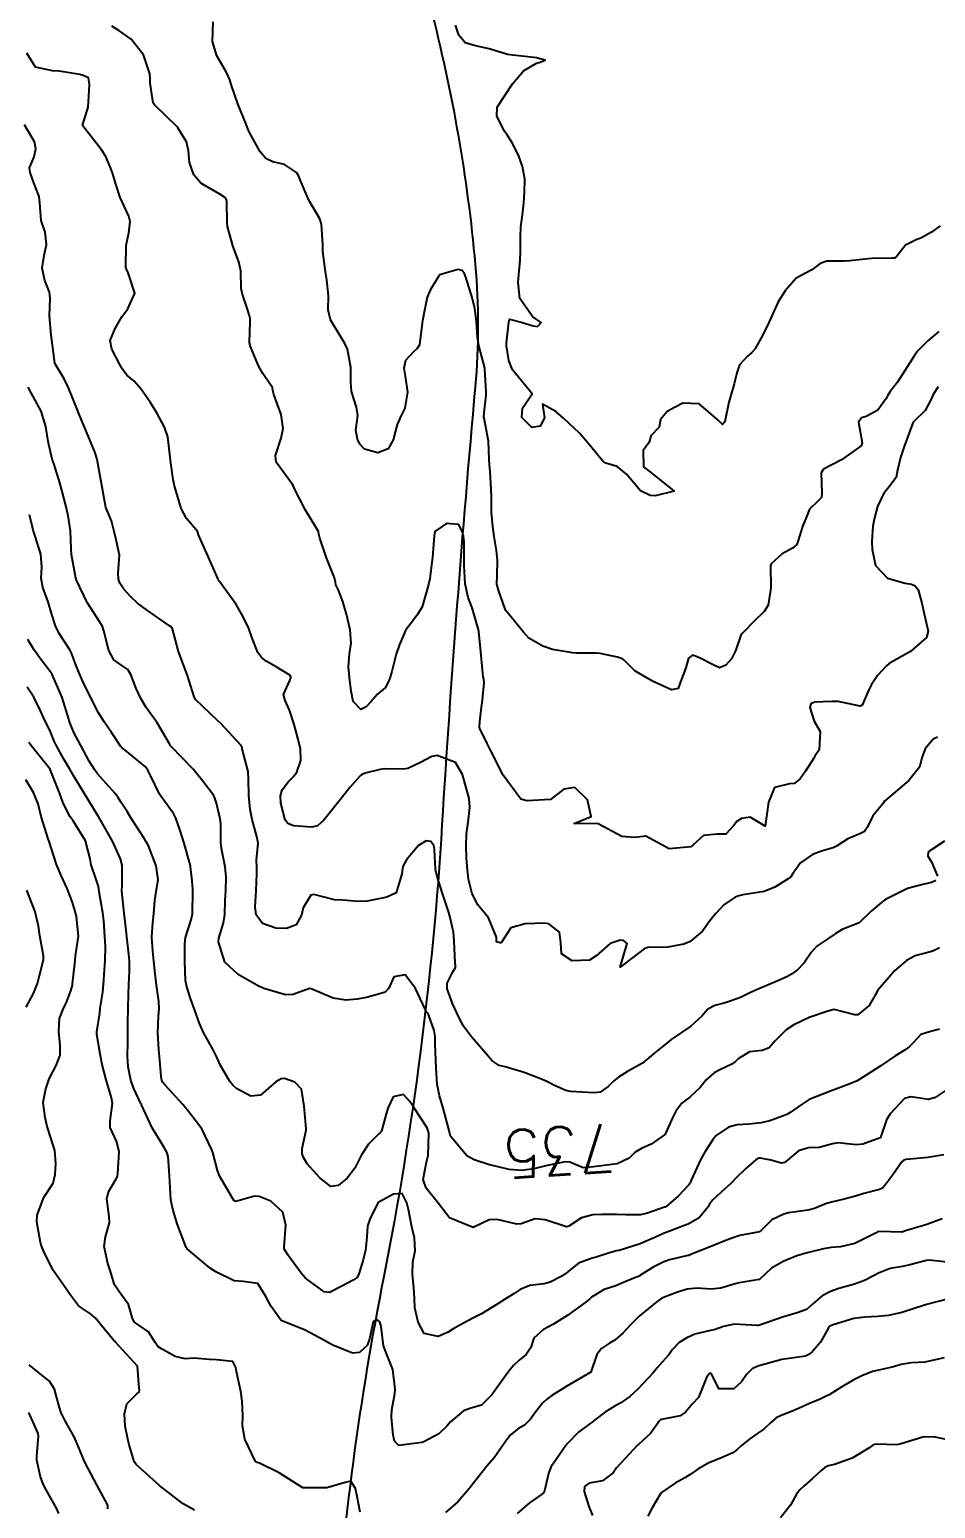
# Model space of a CAD drawing. Header units: metres. Extents: x 318500 to 325275, y 7408834 to 7428799.
# Drawn here: x 320076 to 320151.9, y 7413586.3 to 7413710.4 of the extents above; entities that cross this region are included whole.
import ezdxf
from ezdxf.enums import TextEntityAlignment as Align

# ---------------------------------------------------------------- set-up
doc = ezdxf.new("R2010")
doc.units = ezdxf.units.M
doc.header["$MEASUREMENT"] = 0
for name, color, linetype in [('Cotas', 45, 'Continuous'), ('Curvas de Nivel 1m', 11, 'Continuous'), ('Curvas de Nivel 5m', 15, 'Continuous'), ('Vias Secundárias', 230, 'Continuous')]:
    doc.layers.add(name, color=color, linetype=linetype)
doc.styles.add('Style-STANDARD', font='STANDARD.shx')

msp = doc.modelspace()

# ---------------------------------------------------------------- linework, layer by layer
at = {"layer": 'Curvas de Nivel 1m', "flags": 128}
for points, elevation in [([(320152.15, 7413680.4), (320151.74, 7413679.76), (320151.58, 7413679.37), (320151.08, 7413678.41), (320150.1, 7413677.46), (320150.06, 7413677.43), (320150.04, 7413677.39), (320150, 7413677.29), (320149.31, 7413675.4), (320148.99, 7413674.49), (320148.76, 7413673.41), (320148.65, 7413672.81), (320148.03, 7413671.99), (320147.76, 7413671.68), (320147.59, 7413671.42), (320147.08, 7413670.36), (320146.82, 7413669.43), (320146.69, 7413668.72), (320146.61, 7413667.43), (320146.62, 7413666.77), (320146.91, 7413665.43), (320147.92, 7413664.36), (320149.39, 7413663.93), (320149.92, 7413663.85), (320150.24, 7413663.71), (320150.49, 7413663.38), (320150.79, 7413662.26), (320150.99, 7413661.37), (320151.33, 7413659.9), (320151.17, 7413659.37), (320149.85, 7413658.21), (320148.45, 7413657.41), (320148.06, 7413657.2), (320147.83, 7413657.01), (320147.07, 7413656.18), (320146.56, 7413655.43), (320146.32, 7413654.92), (320145.78, 7413653.7), (320145.62, 7413653.61), (320143.79, 7413654.02), (320143.25, 7413654.02), (320141.79, 7413653.95), (320141.49, 7413653.8), (320141.41, 7413653.5), (320141.76, 7413652.35), (320142.26, 7413651.49), (320142.18, 7413649.94), (320141.87, 7413649.5), (320141.82, 7413649.41), (320141.73, 7413649.26), (320141.04, 7413648.17), (320140.58, 7413647.51), (320140.08, 7413647.13), (320139.69, 7413647.09), (320138.43, 7413646.8), (320137.94, 7413645.55), (320137.65, 7413643.55), (320136.39, 7413644.31), (320135.66, 7413644.18), (320135.29, 7413643.95), (320135.01, 7413643.59), (320134.35, 7413642.89), (320133.64, 7413642.87), (320132.48, 7413642.78), (320131.63, 7413641.97), (320131.43, 7413641.82), (320129.62, 7413641.66), (320127.64, 7413642.72), (320126.74, 7413642.59), (320125.63, 7413642.67), (320123.65, 7413643.74), (320121.65, 7413643.76), (320123.06, 7413644.35), (320122.77, 7413645.75), (320121.69, 7413646.79), (320120.79, 7413646.66), (320119.67, 7413645.79), (320117.67, 7413645.68), (320117.18, 7413645.82), (320115.7, 7413647.84), (320114.65, 7413649.86), (320114.36, 7413650.48), (320113.75, 7413651.73), (320113.71, 7413651.83), (320113.7, 7413651.87), (320113.7, 7413651.93), (320113.76, 7413652.59), (320113.9, 7413653.75), (320113.92, 7413653.87), (320114.1, 7413655.57), (320114.07, 7413655.87), (320114.03, 7413656.09), (320113.86, 7413657.87), (320113.83, 7413658.17), (320113.64, 7413659.87), (320113.6, 7413660.14), (320113.09, 7413661.88), (320112.76, 7413662.74), (320112.52, 7413663.89), (320112.42, 7413665.4), (320112.43, 7413665.89), (320112.43, 7413667.42), (320112.36, 7413667.89), (320112.29, 7413668.21), (320111.98, 7413668.85), (320110.94, 7413668.95), (320109.97, 7413668.26), (320109.9, 7413667.92), (320109.76, 7413666.1), (320109.75, 7413665.92), (320109.54, 7413664.3), (320109.46, 7413663.93), (320109.29, 7413663.32), (320108.89, 7413661.94), (320108.52, 7413661.3), (320107.87, 7413660.44), (320107.65, 7413660.17), (320107.51, 7413659.96), (320107.01, 7413658.79), (320106.72, 7413657.97), (320106.36, 7413656.52), (320106.18, 7413655.97), (320106.09, 7413655.7), (320105.8, 7413655.15), (320105.15, 7413654.62), (320104.59, 7413653.99), (320104.21, 7413653.56), (320103.77, 7413653.34), (320103.13, 7413654.01), (320102.94, 7413654.87), (320102.81, 7413656.02), (320102.73, 7413656.93), (320102.82, 7413658.02), (320102.95, 7413658.91), (320102.88, 7413660.01), (320102.56, 7413661.34), (320102.36, 7413662.02), (320102.25, 7413662.39), (320101.9, 7413663.36), (320101.67, 7413663.8), (320101.65, 7413664.03), (320101.56, 7413664.39), (320100.89, 7413666.05), (320100.31, 7413667.71), (320100.25, 7413668.06), (320100.2, 7413668.28), (320099.98, 7413668.64), (320099.11, 7413670.07), (320098.18, 7413671.91), (320098.11, 7413672.08), (320098.02, 7413672.22), (320096.67, 7413674.1), (320096.61, 7413674.66), (320097.08, 7413676.09), (320097.26, 7413676.92), (320097.09, 7413678.1), (320096.47, 7413679.76), (320096.39, 7413680.11), (320096.36, 7413680.34), (320096.14, 7413680.66), (320095.55, 7413681.53), (320095.2, 7413682.12), (320094.47, 7413683.84), (320094.43, 7413684.14), (320094.49, 7413685.85), (320094.47, 7413686.14), (320094.43, 7413686.35), (320094.22, 7413687), (320093.84, 7413688.14), (320093.74, 7413688.65), (320093.7, 7413690.15), (320093.52, 7413690.9), (320093.05, 7413692.15), (320092.59, 7413693.87), (320092.56, 7413694.16), (320092.53, 7413695.97), (320092.47, 7413696.16), (320092.34, 7413696.32), (320091.93, 7413696.58), (320090.36, 7413697.5), (320089.76, 7413698.2), (320089.4, 7413699.23), (320089.3, 7413700.21), (320089.14, 7413700.95), (320088.42, 7413702.14), (320088.35, 7413702.22), (320086.45, 7413704.07), (320086.35, 7413704.24), (320086.09, 7413705.87), (320086.09, 7413706.25), (320086.06, 7413706.66), (320085.53, 7413708.25), (320084.52, 7413709.58), (320083.48, 7413710.29), (320082.9, 7413710.66)], 738), ([(320152.21, 7413685.06), (320151.28, 7413684.28), (320150.44, 7413683.39), (320150.18, 7413683.04), (320149.13, 7413681.41), (320148.76, 7413680.8), (320148.14, 7413680.01), (320147.9, 7413679.65), (320147.8, 7413679.42), (320147.1, 7413678.44), (320146.11, 7413677.92), (320145.74, 7413677.81), (320145.47, 7413677.45), (320145.8, 7413675.72), (320145.7, 7413675.45), (320144.06, 7413674.29), (320142.54, 7413673.49), (320142.34, 7413673.2), (320142.41, 7413671.49), (320142.38, 7413671.13), (320142.01, 7413670.76), (320141.37, 7413670.14), (320141.11, 7413669.51), (320140.79, 7413668.7), (320140.42, 7413667.52), (320140.31, 7413667.17), (320139.96, 7413666.86), (320139.09, 7413666.4), (320138.15, 7413665.55), (320138.1, 7413665.38), (320138.13, 7413663.55), (320137.9, 7413662.09), (320137.57, 7413661.55), (320136.71, 7413660.73), (320135.86, 7413659.85), (320135.72, 7413659.72), (320135.61, 7413659.58), (320135.18, 7413658.25), (320134.84, 7413657.59), (320134.37, 7413657.05), (320133.82, 7413656.84), (320133.3, 7413657.09), (320132.25, 7413657.62), (320131.83, 7413657.8), (320131.57, 7413657.9), (320131.24, 7413657.64), (320131, 7413656.82), (320130.57, 7413655.65), (320130.35, 7413655.1), (320129.8, 7413655), (320128.27, 7413655.68), (320127.81, 7413655.93), (320126.72, 7413656.59), (320125.83, 7413657.47), (320125.69, 7413657.58), (320125.29, 7413657.72), (320123.83, 7413658.03), (320123.52, 7413658.06), (320121.83, 7413658.07), (320121.5, 7413658.1), (320119.84, 7413658.38), (320119.01, 7413658.64), (320117.85, 7413659.31), (320117.41, 7413659.82), (320115.89, 7413661.68), (320115.83, 7413661.84), (320115.32, 7413663.26), (320115.16, 7413663.85), (320115.18, 7413664.59), (320115.22, 7413665.85), (320115.13, 7413666.67), (320114.95, 7413667.86), (320114.83, 7413668.7), (320114.72, 7413669.86), (320114.71, 7413671.16), (320114.7, 7413671.86), (320114.6, 7413673.31), (320114.55, 7413673.86), (320114.53, 7413674.34), (320114.46, 7413675.86), (320114.1, 7413677.79), (320114.07, 7413677.87), (320114.07, 7413677.9), (320114.11, 7413678.22), (320114.27, 7413679.72), (320114.28, 7413679.87), (320114.27, 7413680.01), (320114.16, 7413681.87), (320114.15, 7413681.97), (320113.65, 7413683.88), (320113.55, 7413684.52), (320113.45, 7413685.88), (320113.33, 7413686.99), (320113.1, 7413687.89), (320112.55, 7413689.6), (320112.44, 7413689.9), (320112.26, 7413690.16), (320111.91, 7413690.26), (320110.76, 7413689.92), (320110.38, 7413689.79), (320110.26, 7413689.67), (320109.6, 7413688.57), (320109.33, 7413687.93), (320109.1, 7413686.81), (320108.93, 7413685.94), (320108.85, 7413685.29), (320108.69, 7413683.94), (320108.49, 7413683.63), (320108.17, 7413683.35), (320107.51, 7413682.61), (320107.36, 7413681.96), (320107.47, 7413681.29), (320107.68, 7413679.96), (320107.45, 7413678.62), (320107.12, 7413677.96), (320106.82, 7413677.24), (320106.47, 7413675.97), (320106.06, 7413675.2), (320105.19, 7413674.86), (320104.06, 7413675.18), (320103.67, 7413675.61), (320103.49, 7413676.01), (320103.33, 7413676.76), (320103.52, 7413678.01), (320103.41, 7413678.71), (320102.97, 7413680.02), (320102.91, 7413680.79), (320102.93, 7413682.02), (320102.64, 7413683.56), (320102.42, 7413684.03), (320102.19, 7413684.41), (320101.23, 7413686.04), (320101.03, 7413686.86), (320101.05, 7413688.05), (320100.91, 7413689.39), (320100.79, 7413690.05), (320100.57, 7413691.77), (320100.57, 7413692.06), (320100.58, 7413692.34), (320100.47, 7413694.06), (320100.32, 7413694.51), (320099.41, 7413696.07), (320098.67, 7413697.78), (320098.55, 7413698.08), (320098.37, 7413698.4), (320097.36, 7413699.07), (320096.38, 7413699.28), (320095.81, 7413699.55), (320095.31, 7413700.13), (320094.41, 7413701.8), (320094.26, 7413702.14), (320094.14, 7413702.43), (320093.46, 7413704.15), (320092.92, 7413705.7), (320092.77, 7413706.16), (320092.48, 7413706.82), (320091.7, 7413708.17), (320091.32, 7413709.38), (320091.36, 7413710.18), (320091.38, 7413711.02)], 739), ([(320152.09, 7413651.02), (320151.75, 7413650.86), (320151.06, 7413650.05), (320150.82, 7413649.37), (320150.59, 7413648.5), (320149.7, 7413647.39), (320147.67, 7413645.66), (320147.58, 7413645.51), (320147.52, 7413645.42), (320146.68, 7413644.41), (320146.2, 7413643.43), (320145.98, 7413643.1), (320145.64, 7413642.94), (320144.6, 7413642.49), (320143.63, 7413641.87), (320143.36, 7413641.74), (320142.46, 7413641.49), (320141.85, 7413641.26), (320141.62, 7413641.17), (320140.63, 7413640.48), (320139.96, 7413639.52), (320139.8, 7413639.3), (320139.59, 7413639.12), (320138.47, 7413638.43), (320137.58, 7413638.07), (320135.79, 7413637.8), (320135.57, 7413637.74), (320135.45, 7413637.71), (320135.14, 7413637.58), (320134.2, 7413636.95), (320133.55, 7413636.25), (320133.25, 7413635.9), (320133.02, 7413635.61), (320132.4, 7413634.74), (320131.52, 7413633.99), (320131.3, 7413633.85), (320130.84, 7413633.64), (320129.51, 7413633.41), (320127.81, 7413633.37), (320127.51, 7413633.27), (320125.49, 7413631.71), (320126.1, 7413633.7), (320125.78, 7413633.97), (320125.51, 7413633.99), (320124.65, 7413633.72), (320123.5, 7413632.66), (320122.94, 7413632.3), (320121.49, 7413632.26), (320120.58, 7413632.85), (320120.53, 7413633.77), (320120.42, 7413634.67), (320119.53, 7413635.36), (320119.15, 7413635.41), (320117.53, 7413635.36), (320116.34, 7413635.02), (320115.58, 7413633.84), (320115.56, 7413633.79), (320115.51, 7413633.76), (320115.43, 7413633.76), (320115.13, 7413633.85), (320115.13, 7413634.24), (320114.45, 7413635.86), (320113.56, 7413636.95), (320113.08, 7413637.88), (320112.79, 7413639.09), (320112.69, 7413639.88), (320112.63, 7413640.86), (320112.59, 7413641.89), (320112.62, 7413642.9), (320112.75, 7413643.88), (320112.9, 7413645.12), (320112.84, 7413645.88), (320112.52, 7413647.06), (320112.28, 7413647.89), (320111.71, 7413648.89), (320110.15, 7413649.49), (320109.72, 7413649.39), (320108.75, 7413648.9), (320107.71, 7413648.39), (320107.34, 7413648.32), (320105.71, 7413648.35), (320105.38, 7413648.31), (320104.12, 7413648), (320103.82, 7413647.87), (320103.7, 7413647.76), (320102.87, 7413646.83), (320102.22, 7413646.02), (320101.66, 7413645.32), (320100.66, 7413644.04), (320100.13, 7413643.57), (320099.64, 7413643.46), (320098.12, 7413643.59), (320097.65, 7413643.78), (320097.42, 7413644.08), (320097.06, 7413645.49), (320097.04, 7413646.09), (320097.17, 7413646.6), (320097.69, 7413647.31), (320098.09, 7413647.68), (320098.39, 7413648.07), (320098.73, 7413649.05), (320098.71, 7413650.07), (320098.35, 7413651.47), (320098.16, 7413652.08), (320097.77, 7413653.27), (320097.43, 7413654.09), (320097.28, 7413654.6), (320097.81, 7413655.77), (320097.9, 7413655.99), (320097.89, 7413656.08), (320097.81, 7413656.22), (320096.65, 7413656.93), (320095.82, 7413657.38), (320095.42, 7413657.71), (320095.13, 7413658.12), (320094.65, 7413659.32), (320094.37, 7413660.13), (320093.88, 7413661.18), (320093.3, 7413662.15), (320091.91, 7413664.07), (320091.87, 7413664.12), (320091.84, 7413664.16), (320091.79, 7413664.28), (320090.95, 7413666.17), (320090.15, 7413668), (320090.09, 7413668.19), (320090.06, 7413668.28), (320089.97, 7413668.41), (320089.14, 7413669.36), (320088.71, 7413670.21), (320088.14, 7413672.1), (320088.11, 7413672.22), (320088.03, 7413672.64), (320087.8, 7413674.22), (320087.77, 7413674.5), (320087.58, 7413676.22), (320087.3, 7413677.01), (320086.65, 7413678.23), (320086.11, 7413679.11), (320085.31, 7413680.25), (320084.75, 7413680.88), (320084.14, 7413681.39), (320083.77, 7413681.9), (320083.57, 7413682.28), (320082.88, 7413683.58), (320082.74, 7413684.29), (320083.17, 7413685.31), (320083.72, 7413686.28), (320084.22, 7413686.96), (320084.82, 7413688.26), (320084.26, 7413689.96), (320084.11, 7413690.27), (320084.07, 7413690.46), (320084.1, 7413692.27), (320084.3, 7413693.34), (320084.41, 7413694.27), (320084.32, 7413694.72), (320083.59, 7413696.28), (320083.22, 7413697.42), (320082.96, 7413698.29), (320082.81, 7413698.73), (320082.38, 7413699.72), (320082.01, 7413700.3), (320080.42, 7413702.32), (320080.9, 7413703.86), (320080.92, 7413704.32), (320081.01, 7413705.77), (320080.93, 7413706.32), (320080.47, 7413706.53), (320080.2, 7413706.6), (320078.48, 7413706.88), (320077.92, 7413706.91), (320076.48, 7413707.23), (320075.75, 7413708.39)], 737), ([(320151.95, 7413639), (320151.59, 7413638.81), (320150.88, 7413638.66), (320149.58, 7413638.31), (320147.79, 7413637.42), (320147.65, 7413637.34), (320147.57, 7413637.28), (320146.55, 7413636.43), (320145.54, 7413635.44), (320144.12, 7413634.87), (320143.53, 7413634.52), (320142.9, 7413634.1), (320141.99, 7413633.49), (320141.5, 7413632.95), (320140.92, 7413632.08), (320140.38, 7413631.51), (320139.87, 7413631.13), (320139.48, 7413630.91), (320138.52, 7413630.49), (320137.47, 7413630.03), (320137.13, 7413629.89), (320136.36, 7413629.57), (320135.77, 7413629.26), (320135.45, 7413629.12), (320134.3, 7413628.74), (320133.44, 7413628.5), (320132.85, 7413628.2), (320132.34, 7413627.62), (320131.42, 7413626.76), (320129.79, 7413625.65), (320129.58, 7413625.49), (320129.41, 7413625.34), (320128.46, 7413624.6), (320127.38, 7413623.68), (320126.11, 7413622.96), (320125.36, 7413622.48), (320124.93, 7413622.15), (320124.5, 7413621.72), (320123.83, 7413621.24), (320123.34, 7413621.17), (320122.81, 7413621.2), (320121.35, 7413621.28), (320120.94, 7413621.36), (320120, 7413621.78), (320119.35, 7413622.12), (320118.76, 7413622.39), (320117.37, 7413622.92), (320115.86, 7413623.35), (320115.37, 7413623.48), (320114.76, 7413623.85), (320113.4, 7413625.45), (320113.05, 7413625.87), (320112.35, 7413626.81), (320111.81, 7413627.89), (320111.44, 7413628.68), (320111.01, 7413629.9), (320111.01, 7413630.37), (320111.48, 7413631.32), (320111.7, 7413631.69), (320111.7, 7413631.9), (320111.68, 7413632.08), (320111.59, 7413633.9), (320111.52, 7413634.66), (320111.26, 7413635.9), (320111.13, 7413636.32), (320110.62, 7413637.91), (320110.16, 7413639.34), (320110.03, 7413639.92), (320109.94, 7413641.59), (320109.89, 7413641.92), (320109.63, 7413642.27), (320109.23, 7413642.32), (320108.59, 7413641.94), (320108.16, 7413641.39), (320107.6, 7413640.72), (320107.32, 7413640.22), (320107.25, 7413639.96), (320107.19, 7413639.56), (320106.72, 7413637.96), (320105.94, 7413637.6), (320105.56, 7413637.51), (320104.3, 7413637.26), (320103.56, 7413637.22), (320102.24, 7413637.34), (320101.56, 7413637.37), (320099.81, 7413637.82), (320099.57, 7413637.75), (320098.92, 7413636.69), (320098.78, 7413636.07), (320098.34, 7413635.26), (320097.52, 7413634.96), (320096.64, 7413634.98), (320095.53, 7413635.38), (320095, 7413636.12), (320094.91, 7413636.76), (320094.98, 7413638.12), (320095.05, 7413639.58), (320095.04, 7413640.12), (320095.02, 7413640.69), (320095.14, 7413642.12), (320095.05, 7413642.69), (320094.65, 7413644.12), (320094.49, 7413644.96), (320094.38, 7413646.13), (320094.35, 7413647.47), (320094.31, 7413648.13), (320093.82, 7413650.05), (320093.8, 7413650.14), (320093.79, 7413650.2), (320093.73, 7413650.32), (320092.03, 7413652.16), (320091.75, 7413652.41), (320089.91, 7413654.19), (320089.78, 7413654.4), (320089.22, 7413656.2), (320088.85, 7413657.23), (320088.48, 7413658.21), (320087.96, 7413660.11), (320087.92, 7413660.22), (320087.86, 7413660.27), (320087.72, 7413660.37), (320085.88, 7413661.63), (320085.05, 7413662.25), (320084.44, 7413662.81), (320083.9, 7413663.43), (320083.57, 7413663.94), (320083.44, 7413664.28), (320083.43, 7413664.77), (320083.52, 7413666.28), (320083.24, 7413667.56), (320083.09, 7413668.28), (320082.85, 7413669.16), (320082.39, 7413670.29), (320082.02, 7413672.3), (320081.67, 7413674.3), (320081.49, 7413674.87), (320080.89, 7413676.31), (320080.1, 7413678.23), (320080.06, 7413678.32), (320080.04, 7413678.38), (320079.24, 7413680.33), (320078.88, 7413681.08), (320078.15, 7413682.29), (320078.13, 7413682.33), (320078.12, 7413682.35), (320078.11, 7413682.39), (320077.86, 7413684.35), (320077.8, 7413684.74), (320077.66, 7413686.36), (320077.71, 7413687.84), (320077.66, 7413688.36), (320077.28, 7413689.33), (320077.05, 7413690.37), (320077.21, 7413691.43), (320077.41, 7413692.36), (320077.3, 7413693.37), (320076.96, 7413694.37), (320076.86, 7413695.84), (320076.8, 7413696.37), (320076.36, 7413697.51), (320076.03, 7413698.38), (320075.98, 7413698.77), (320076.38, 7413699.7), (320076.52, 7413700.38), (320076.4, 7413700.95), (320075.56, 7413702.39)], 736), ([(320152.27, 7413626.51), (320151.42, 7413626.29), (320150.71, 7413626.08), (320150.05, 7413625.38), (320149.74, 7413625.05), (320149.4, 7413624.79), (320148.54, 7413624.26), (320147.38, 7413623.48), (320147.35, 7413623.45), (320147.29, 7413623.42), (320146.13, 7413622.67), (320145.36, 7413622.19), (320144.84, 7413621.97), (320143.5, 7413621.47), (320143.35, 7413621.41), (320143.26, 7413621.38), (320141.34, 7413620.62), (320140.67, 7413620.17), (320139.75, 7413619.52), (320139.47, 7413619.37), (320139.33, 7413619.31), (320138.04, 7413618.82), (320137.32, 7413618.65), (320136.32, 7413618.56), (320135.31, 7413618.5), (320134.59, 7413618.31), (320133.55, 7413617.6), (320133.43, 7413617.47), (320133.3, 7413617.3), (320132.62, 7413616.27), (320132.27, 7413615.62), (320131.46, 7413613.84), (320131.36, 7413613.63), (320131.32, 7413613.56), (320131.25, 7413613.45), (320130.35, 7413612.52), (320129.36, 7413611.65), (320129.26, 7413611.6), (320129.22, 7413611.58), (320127.8, 7413611.08), (320127.21, 7413610.94), (320125.97, 7413610.94), (320125.21, 7413610.96), (320123.97, 7413610.96), (320123.21, 7413610.93), (320122.26, 7413610.69), (320121.19, 7413609.98), (320121.01, 7413609.94), (320119.2, 7413610.53), (320118.38, 7413610.62), (320117.2, 7413610.19), (320116.84, 7413610.17), (320115.2, 7413610.54), (320114.52, 7413610.53), (320113.19, 7413609.87), (320111.2, 7413610.7), (320110.27, 7413611.9), (320109.24, 7413613.18), (320108.98, 7413613.92), (320109.26, 7413615.35), (320109.41, 7413615.92), (320109.45, 7413617.76), (320109.43, 7413617.92), (320109.31, 7413618.25), (320108.19, 7413619.94), (320107.86, 7413620.46), (320107.34, 7413621.04), (320106.46, 7413620.83), (320106.04, 7413619.96), (320105.88, 7413619.41), (320105.49, 7413617.97), (320105.41, 7413617.85), (320105.3, 7413617.76), (320104.39, 7413616.88), (320103.81, 7413615.99), (320103.26, 7413614.86), (320102.62, 7413614.01), (320101.86, 7413613.41), (320101.24, 7413613.31), (320100.31, 7413614.04), (320099.26, 7413615.22), (320098.95, 7413615.74), (320098.85, 7413616.06), (320098.83, 7413616.5), (320099.17, 7413618.05), (320099.18, 7413618.17), (320099, 7413620.05), (320098.78, 7413621.49), (320098.24, 7413622.07), (320097.35, 7413622.37), (320097.08, 7413622.35), (320096.64, 7413622.09), (320095.34, 7413620.98), (320094.55, 7413620.9), (320093.34, 7413621.53), (320093.03, 7413621.82), (320092.79, 7413622.14), (320091.98, 7413623.54), (320091.69, 7413624.16), (320091.39, 7413624.78), (320090.61, 7413626.17), (320090.23, 7413626.99), (320089.82, 7413628.18), (320089.44, 7413629.17), (320089.14, 7413630.19), (320089.07, 7413630.59), (320089, 7413632.19), (320089, 7413633.69), (320089.06, 7413634.2), (320089.53, 7413635.68), (320089.64, 7413636.19), (320089.69, 7413638.07), (320089.69, 7413638.19), (320089.68, 7413638.3), (320089.58, 7413639.24), (320089.49, 7413640.1), (320089.48, 7413640.19), (320089.45, 7413640.34), (320088.93, 7413642.2), (320088.58, 7413643.26), (320088.26, 7413644.21), (320088.06, 7413644.62), (320087.66, 7413645.13), (320086.88, 7413646.23), (320086.12, 7413647.81), (320085.91, 7413648.24), (320085.7, 7413648.52), (320084.31, 7413649.67), (320083.73, 7413650.14), (320083.62, 7413650.27), (320082.87, 7413651.41), (320082.24, 7413652.29), (320081.76, 7413653.06), (320081.13, 7413654.31), (320080.47, 7413655.64), (320080.17, 7413656.32), (320079.82, 7413657.22), (320079.52, 7413658.02), (320079.37, 7413658.33), (320078.48, 7413659.71), (320078.16, 7413660.35), (320077.87, 7413661.32), (320077.55, 7413662.36), (320077.1, 7413663.56), (320076.97, 7413664.36), (320077.02, 7413665.27), (320076.93, 7413666.37), (320076.46, 7413667.88), (320076.3, 7413668.37), (320076.24, 7413668.64), (320075.98, 7413669.67)], 734), ([(320152.75, 7413621.35), (320151.92, 7413620.79), (320151.35, 7413620.61), (320149.88, 7413620.85), (320149.35, 7413620.7), (320148.13, 7413619.41), (320147.83, 7413618.9), (320147.32, 7413617.42), (320147.3, 7413617.4), (320145.85, 7413616.88), (320145.29, 7413616.81), (320143.78, 7413616.98), (320143.29, 7413616.9), (320142.18, 7413616.58), (320141.29, 7413616.57), (320140.46, 7413616.32), (320139.53, 7413615.52), (320139.27, 7413615.32), (320139.03, 7413615.29), (320138.12, 7413615.54), (320137.27, 7413615.71), (320137.13, 7413615.7), (320136.88, 7413615.55), (320136.01, 7413614.81), (320135.25, 7413614.07), (320134.78, 7413613.58), (320133.98, 7413612.85), (320133.23, 7413612.18), (320132.99, 7413611.84), (320132.87, 7413611.61), (320132.13, 7413610.69), (320131.2, 7413610.17), (320130.81, 7413610.02), (320129.8, 7413609.64), (320129.37, 7413609.47), (320129.19, 7413609.4), (320128.71, 7413609.19), (320127.18, 7413608.52), (320125.42, 7413607.95), (320125.17, 7413607.91), (320125, 7413607.88), (320124.52, 7413607.72), (320123.49, 7413607.4), (320123.16, 7413607.32), (320122.02, 7413606.88), (320121.15, 7413606.18), (320120.92, 7413605.99), (320120.56, 7413605.77), (320119.63, 7413605.29), (320119.13, 7413605.15), (320117.92, 7413605.01), (320117.12, 7413604.68), (320116.61, 7413604.33), (320115.81, 7413603.83), (320115.11, 7413603.38), (320113.87, 7413602.63), (320113.09, 7413602.25), (320112.84, 7413602.12), (320112.43, 7413601.88), (320111.57, 7413601.4), (320111.08, 7413601.1), (320110.25, 7413600.73), (320109.08, 7413601), (320108.56, 7413601.93), (320108.3, 7413603.13), (320108.25, 7413603.93), (320108.2, 7413604.86), (320108.08, 7413605.94), (320108.13, 7413606.96), (320108.31, 7413607.93), (320108.25, 7413609.01), (320108.04, 7413609.94), (320107.76, 7413611.39), (320107.63, 7413611.94), (320107.23, 7413612.72), (320106.5, 7413612.69), (320105.22, 7413611.97), (320104.53, 7413610.65), (320104.31, 7413609.98), (320104.26, 7413609.06), (320104.15, 7413607.99), (320103.97, 7413607.17), (320103.59, 7413605.99), (320103.44, 7413605.69), (320103.13, 7413605.46), (320102.17, 7413604.97), (320101.12, 7413604.42), (320100.68, 7413604.47), (320099.13, 7413605.64), (320098.76, 7413606.06), (320097.65, 7413607.59), (320097.34, 7413608.08), (320097.32, 7413608.22), (320097.47, 7413610.08), (320097.21, 7413611.16), (320096.22, 7413612.1), (320095.23, 7413612.49), (320094.84, 7413612.5), (320093.49, 7413612.13), (320093.28, 7413612.07), (320093.22, 7413612.08), (320093.15, 7413612.13), (320093, 7413612.35), (320091.95, 7413614.15), (320091.75, 7413614.65), (320091.34, 7413616.16), (320091.27, 7413616.4), (320090.44, 7413618.17), (320089.32, 7413619.62), (320088.83, 7413620.2), (320087.35, 7413621.83), (320087.17, 7413622.04), (320087.08, 7413622.21), (320087.03, 7413622.54), (320086.88, 7413624.22), (320086.83, 7413624.78), (320086.74, 7413626.22), (320086.8, 7413627.6), (320086.85, 7413628.22), (320086.82, 7413628.84), (320086.63, 7413630.22), (320086.53, 7413631.16), (320086.41, 7413632.23), (320086.32, 7413633.05), (320086.24, 7413634.23), (320086.32, 7413635.44), (320086.41, 7413636.23), (320086.49, 7413637.3), (320086.64, 7413638.23), (320086.76, 7413639.04), (320086.61, 7413640.23), (320085.95, 7413641.9), (320085.77, 7413642.24), (320085.62, 7413642.49), (320084.48, 7413644.26), (320084.16, 7413644.77), (320083.66, 7413645.54), (320083.38, 7413645.99), (320083.16, 7413646.28), (320081.69, 7413647.94), (320081.43, 7413648.3), (320081, 7413649.01), (320080.29, 7413650.31), (320079.74, 7413651.35), (320079.44, 7413652.01), (320079.33, 7413652.33), (320079.18, 7413652.9), (320078.72, 7413654.34), (320077.88, 7413656.28), (320077.85, 7413656.35), (320077.84, 7413656.38), (320077.81, 7413656.42), (320076.95, 7413657.5), (320076.34, 7413658.37), (320075.84, 7413659.2)], 733), ([(320152.64, 7413615.99), (320151.28, 7413615.75), (320149.49, 7413615.59), (320149.28, 7413615.54), (320149.11, 7413615.39), (320148.36, 7413614.29), (320147.69, 7413613.41), (320147.48, 7413613.18), (320147.24, 7413613.08), (320145.93, 7413612.74), (320145.24, 7413612.52), (320144.4, 7413612.28), (320143.23, 7413612.01), (320142.81, 7413611.89), (320141.78, 7413611.48), (320141.35, 7413611.36), (320141.22, 7413611.34), (320139.62, 7413611.11), (320139.21, 7413611.01), (320138.22, 7413610.52), (320137.23, 7413609.55), (320137.19, 7413609.53), (320135.53, 7413609.22), (320135.19, 7413609.11), (320134.42, 7413608.82), (320133.18, 7413608.32), (320131.49, 7413607.63), (320131.26, 7413607.54), (320131.17, 7413607.52), (320129.64, 7413607.16), (320129.16, 7413607.01), (320128.26, 7413606.55), (320127.14, 7413605.84), (320127.04, 7413605.78), (320126.78, 7413605.69), (320125.64, 7413605.2), (320125.13, 7413605), (320124.16, 7413604.68), (320123.11, 7413604.03), (320122.96, 7413603.89), (320122.76, 7413603.74), (320121.1, 7413602.52), (320119.91, 7413601.78), (320119.08, 7413601.32), (320118.27, 7413600.61), (320118.01, 7413599.8), (320117.63, 7413599.23), (320117.04, 7413598.75), (320116.56, 7413598.29), (320116.18, 7413597.82), (320115.01, 7413596.22), (320114.74, 7413595.84), (320113.88, 7413594.98), (320112.99, 7413594.73), (320112.36, 7413594.5), (320111.63, 7413593.88), (320111.29, 7413593.58), (320110.97, 7413593.22), (320110.3, 7413592.56), (320109.1, 7413591.92), (320108.95, 7413591.86), (320108.87, 7413591.84), (320106.95, 7413591.58), (320106.59, 7413591.95), (320106.46, 7413592.45), (320106.32, 7413593.96), (320106.36, 7413594.59), (320106.61, 7413595.95), (320106.64, 7413596.33), (320106.44, 7413597.96), (320106.06, 7413598.95), (320105.66, 7413599.96), (320105.47, 7413601.58), (320105.35, 7413601.97), (320105.09, 7413602.16), (320104.79, 7413601.97), (320104.5, 7413600.54), (320104.28, 7413599.98), (320103.64, 7413599.4), (320103.05, 7413599.33), (320101.42, 7413600.02), (320101.06, 7413600.21), (320100.66, 7413600.44), (320099.08, 7413601.28), (320097.09, 7413602.08), (320096.25, 7413603.24), (320095.79, 7413604.1), (320095.13, 7413605.18), (320093.91, 7413605.34), (320093.13, 7413605.42), (320091.61, 7413606.15), (320091.14, 7413606.47), (320089.59, 7413607.76), (320089.17, 7413608.11), (320089.11, 7413608.19), (320089.08, 7413608.29), (320088.37, 7413610.2), (320087.99, 7413611.42), (320087.84, 7413612.2), (320087.75, 7413613.7), (320087.73, 7413614.21), (320087.62, 7413615.85), (320087.49, 7413616.21), (320087.28, 7413616.58), (320086.28, 7413618.23), (320085.38, 7413620.18), (320085.36, 7413620.24), (320085.35, 7413620.26), (320085.33, 7413620.29), (320084.7, 7413621.61), (320084.48, 7413622.25), (320084.26, 7413623.36), (320084.21, 7413624.26), (320084.22, 7413625.43), (320084.23, 7413626.26), (320084.24, 7413627.08), (320084.25, 7413628.26), (320084.28, 7413629.42), (320084.31, 7413630.26), (320084.36, 7413631.38), (320084.37, 7413632.26), (320084.29, 7413633.05), (320084.15, 7413634.26), (320084.09, 7413634.83), (320083.93, 7413636.26), (320083.73, 7413638.1), (320083.73, 7413638.27), (320083.74, 7413638.44), (320083.74, 7413640.27), (320083.6, 7413640.82), (320082.94, 7413642.28), (320082.03, 7413643.91), (320081.8, 7413644.3), (320081.74, 7413644.39), (320081.65, 7413644.54), (320080.56, 7413646.31), (320079.69, 7413647.74), (320079.36, 7413648.33), (320078.86, 7413649.18), (320078.21, 7413650.34), (320078.06, 7413650.67), (320077.74, 7413651.46), (320077.46, 7413652.06), (320077.3, 7413652.36), (320076.9, 7413653.23), (320076.36, 7413654.37), (320075.79, 7413655.22)], 732), ([(320103.7, 7413585.99), (320103.42, 7413587.46), (320103.3, 7413587.99), (320102.91, 7413588.59), (320102.44, 7413588.48), (320100.9, 7413588.03), (320098.9, 7413588.05), (320096.92, 7413589.31), (320095.27, 7413590.1), (320095, 7413590.18), (320094.93, 7413590.25), (320094.03, 7413592.12), (320093.85, 7413593.24), (320093.86, 7413594.12), (320093.8, 7413595.32), (320093.69, 7413596.12), (320093.34, 7413597.81), (320093.28, 7413598.13), (320093.04, 7413598.63), (320091.66, 7413598.77), (320091.04, 7413598.8), (320089.78, 7413598.92), (320089.04, 7413598.85), (320088.19, 7413599.05), (320087.05, 7413599.69), (320086.75, 7413599.91), (320086.52, 7413600.22), (320085.97, 7413601.13), (320085.08, 7413601.74), (320084.79, 7413601.95), (320084.62, 7413602.25), (320084.27, 7413603.42), (320083.66, 7413604.26), (320083.12, 7413605.07), (320082.75, 7413606.27), (320082.56, 7413606.86), (320082.25, 7413608.28), (320082.35, 7413609.11), (320082.68, 7413610.28), (320082.66, 7413610.81), (320082.46, 7413612.28), (320082.62, 7413612.88), (320083.25, 7413613.95), (320083.35, 7413614.16), (320083.37, 7413614.27), (320083.38, 7413614.39), (320083.5, 7413616.27), (320083.28, 7413617.13), (320082.76, 7413618.28), (320082.76, 7413618.82), (320082.93, 7413620.27), (320082.86, 7413620.75), (320082.42, 7413622.28), (320082.09, 7413623.56), (320081.94, 7413624.28), (320081.63, 7413626.07), (320081.63, 7413626.29), (320081.87, 7413627.85), (320081.92, 7413628.29), (320082.12, 7413629.61), (320082.2, 7413630.28), (320082.27, 7413631.49), (320082.34, 7413632.28), (320082.35, 7413633.43), (320082.3, 7413634.28), (320082.21, 7413635.61), (320082.13, 7413636.29), (320081.83, 7413638.03), (320081.8, 7413638.3), (320081.78, 7413638.5), (320081.58, 7413639.08), (320081.16, 7413640.3), (320081.08, 7413640.82), (320080.69, 7413642.31), (320079.65, 7413643.99), (320079.4, 7413644.32), (320078.8, 7413645.47), (320078.5, 7413646.34), (320077.73, 7413648.31), (320077.72, 7413648.35), (320077.7, 7413648.37), (320076.06, 7413650.38), (320075.92, 7413650.57)], 731), ([(320152.68, 7413642.3), (320151.62, 7413641.59), (320151.48, 7413641.51), (320151.32, 7413641.36), (320151.28, 7413641.03), (320151.61, 7413640.55), (320152.1, 7413639.35)], 736), ([(320075.7, 7413628.37), (320076.31, 7413629.5), (320076.66, 7413630.36), (320076.81, 7413631.02), (320077.15, 7413632.35), (320077.17, 7413632.68), (320076.86, 7413634.36), (320076.74, 7413635.15), (320076.45, 7413636.37), (320075.76, 7413638.19)], 729), ([(320152.49, 7413610.62), (320151.21, 7413610.14), (320149.41, 7413609.59), (320149.2, 7413609.52), (320149.1, 7413609.5), (320147.19, 7413609.55), (320147.08, 7413609.52), (320146.9, 7413609.41), (320145.18, 7413608.54), (320143.98, 7413608.26), (320143.18, 7413608.21), (320142.55, 7413608.1), (320141.17, 7413607.76), (320140.32, 7413607.5), (320139.5, 7413607.18), (320139.16, 7413607.04), (320138.2, 7413606.48), (320137.2, 7413605.55), (320137.17, 7413605.52), (320137.14, 7413605.51), (320135.47, 7413605.24), (320135.13, 7413605.15), (320133.93, 7413604.79), (320133.13, 7413604.71), (320131.97, 7413604.78), (320131.13, 7413604.71), (320130.3, 7413604.46), (320129.12, 7413604), (320128.89, 7413603.87), (320128.6, 7413603.66), (320127.1, 7413602.43), (320126.35, 7413601.69), (320125.74, 7413601.04), (320125.07, 7413600.47), (320124.61, 7413600.17), (320123.93, 7413599.72), (320123.54, 7413599.24), (320123.03, 7413597.73), (320121.02, 7413596.57), (320119.77, 7413595.78), (320119.33, 7413595.46), (320119, 7413595.13), (320118.4, 7413594.38), (320117.99, 7413593.8), (320117.49, 7413593.29), (320116.97, 7413593.01), (320116.3, 7413592.48), (320115.83, 7413591.83), (320114.94, 7413590.56), (320114.33, 7413589.85), (320113.7, 7413589.08), (320112.9, 7413588.03), (320112.82, 7413587.95), (320112.75, 7413587.87), (320111.89, 7413586.87), (320110.87, 7413585.97)], 731), ([(320153.13, 7413603.93), (320151.18, 7413603.42), (320151.12, 7413603.4), (320151.01, 7413603.36), (320149.1, 7413602.74), (320148, 7413602.5), (320147.1, 7413602.42), (320146.03, 7413602.36), (320145.1, 7413602.24), (320143.35, 7413601.72), (320143.09, 7413601.6), (320143.01, 7413601.55), (320142.96, 7413601.47), (320142.3, 7413600.25), (320141.63, 7413599.48), (320141.32, 7413599.22), (320141.05, 7413599.1), (320139.66, 7413598.9), (320139.05, 7413598.8), (320138.04, 7413598.54), (320137.04, 7413598.25), (320136.57, 7413598.03), (320136.08, 7413597.56), (320135.66, 7413596.93), (320135.02, 7413596.35), (320133.78, 7413596.35), (320133.15, 7413597.6), (320133.03, 7413597.67), (320132.99, 7413597.64), (320132.95, 7413597.6), (320132.73, 7413597.31), (320132.06, 7413595.61), (320131.55, 7413595.07), (320130.99, 7413594.39), (320130.54, 7413594.08), (320128.98, 7413593.78), (320128.88, 7413593.75), (320128.79, 7413593.65), (320128.04, 7413592.59), (320127.03, 7413591.68), (320126.95, 7413591.61), (320125.18, 7413589.71), (320125.07, 7413589.56), (320124.92, 7413589.31), (320124.01, 7413588.62), (320122.91, 7413588.43), (320122.5, 7413588.14), (320122.47, 7413587.74), (320122.88, 7413586.47), (320123.17, 7413585.73)], 729), ([(320082.56, 7413586.27), (320082.56, 7413586.59), (320081.63, 7413588.28), (320080.92, 7413589.6), (320080.58, 7413590.3), (320080.1, 7413591.47), (320079.72, 7413592.31), (320078.97, 7413593.67), (320078.65, 7413594.32), (320078.46, 7413594.85), (320078.07, 7413596.33), (320077.67, 7413596.99), (320077.02, 7413597.5), (320075.97, 7413598.36)], 729), ([(320152.66, 7413598.94), (320151.05, 7413598.59), (320149.89, 7413598.53), (320149.05, 7413598.4), (320148.29, 7413598.15), (320147.04, 7413597.89), (320146.66, 7413597.79), (320145.77, 7413597.43), (320145.03, 7413597.06), (320144.09, 7413596.52), (320143.01, 7413595.85), (320142.77, 7413595.72), (320142.26, 7413595.48), (320141.37, 7413595.12), (320141, 7413594.96), (320140, 7413594.5), (320138.99, 7413594.11), (320138.59, 7413593.92), (320138.12, 7413593.53), (320137.54, 7413592.97), (320136.97, 7413592.57), (320136.37, 7413592.15), (320135.64, 7413591.56), (320135.27, 7413591.24), (320134.94, 7413590.98), (320133.86, 7413590.5), (320132.94, 7413590.14), (320132, 7413589.61), (320131.38, 7413589.16), (320130.92, 7413588.88), (320130.11, 7413588.44), (320128.98, 7413587.65), (320128.94, 7413587.61), (320128.9, 7413587.58), (320128.19, 7413586.35), (320127.82, 7413585.67)], 728), ([(320078.43, 7413585.89), (320078.24, 7413586.33), (320077.38, 7413587.86), (320077.12, 7413588.35), (320076.91, 7413588.95), (320076.59, 7413590.35), (320076.59, 7413590.69), (320076.74, 7413592.35), (320076.7, 7413592.61), (320075.93, 7413594.36)], 728), ([(320152.97, 7413592.06), (320151.9, 7413592.28), (320150.97, 7413592.31), (320149.42, 7413591.84), (320148.95, 7413591.69), (320148.69, 7413591.66), (320146.95, 7413591.7), (320146.72, 7413591.65), (320146.42, 7413591.42), (320144.94, 7413590.52), (320143.48, 7413590), (320142.93, 7413589.88), (320142.65, 7413589.76), (320142.33, 7413589.48), (320141.61, 7413588.79), (320140.91, 7413588.17), (320140.55, 7413587.86), (320140.29, 7413587.5), (320139.79, 7413586.6), (320138.94, 7413585.52)], 727)]:
    msp.add_lwpolyline(points, dxfattribs=dict(at, elevation=elevation))
at = {"layer": 'Curvas de Nivel 5m', "flags": 128}
for points, elevation in [([(320152.33, 7413693.9), (320151.59, 7413693.37), (320150.77, 7413692.92), (320150.31, 7413692.73), (320149.42, 7413692.29), (320148.73, 7413691.41), (320148.5, 7413691.2), (320148.29, 7413691.19), (320146.56, 7413691.16), (320146.29, 7413691.14), (320144.76, 7413690.98), (320144.28, 7413690.94), (320142.84, 7413690.94), (320142.28, 7413690.75), (320141.56, 7413690.21), (320140.26, 7413689.52), (320139.32, 7413688.46), (320138.76, 7413687.54), (320138.22, 7413686.35), (320137.85, 7413685.56), (320137.3, 7413684.46), (320136.78, 7413683.57), (320136.5, 7413683.25), (320136.17, 7413682.97), (320135.5, 7413682.24), (320135.27, 7413681.59), (320135.07, 7413680.66), (320134.74, 7413679.59), (320134.6, 7413679.12), (320134.31, 7413677.6), (320134.26, 7413677.43), (320134.09, 7413677.25), (320133.71, 7413677.61), (320132.12, 7413678.98), (320130.75, 7413679.03), (320130.12, 7413678.69), (320129.43, 7413678.35), (320128.89, 7413677.67), (320128.76, 7413677.01), (320128.08, 7413676.29), (320127.95, 7413675.81), (320127.89, 7413675.68), (320127.44, 7413675.07), (320127.46, 7413673.69), (320128.04, 7413673.24), (320130.02, 7413671.66), (320128.44, 7413671.25), (320128.01, 7413671.3), (320127.21, 7413671.69), (320126.04, 7413673.08), (320125.24, 7413673.72), (320124.3, 7413673.99), (320124.05, 7413674.17), (320122.76, 7413675.75), (320122.08, 7413676.51), (320120.75, 7413677.78), (320120.11, 7413678.34), (320118.99, 7413678.94), (320119.15, 7413677.8), (320118.79, 7413677.11), (320118.09, 7413677), (320117.27, 7413677.83), (320117.31, 7413678.63), (320118.13, 7413679.82), (320116.48, 7413681.84), (320116.16, 7413682.62), (320115.96, 7413683.84), (320115.97, 7413684.06), (320116.17, 7413685.84), (320116.21, 7413686.09), (320117.19, 7413685.83), (320118.21, 7413685.52), (320118.56, 7413685.46), (320118.87, 7413685.81), (320118.47, 7413686.07), (320118.21, 7413686.23), (320117.08, 7413687.83), (320116.94, 7413689.15), (320117, 7413689.83), (320117.11, 7413691), (320117.15, 7413691.83), (320117.14, 7413692.99), (320117.18, 7413693.83), (320117.32, 7413694.84), (320117.42, 7413695.83), (320117.49, 7413696.7), (320117.51, 7413697.83), (320117.31, 7413698.9), (320116.99, 7413699.83), (320116.41, 7413700.92), (320116.05, 7413701.48), (320115.81, 7413701.85), (320115.17, 7413703.12), (320115.18, 7413703.86), (320116.47, 7413705.84), (320117.41, 7413706.91), (320118.5, 7413707.55), (320118.7, 7413707.61), (320119.21, 7413707.81), (320118.5, 7413708.02), (320118.27, 7413708.05), (320116.51, 7413708.22), (320116.06, 7413708.3), (320114.51, 7413708.75), (320113.38, 7413709.02), (320112.52, 7413709.26), (320111.97, 7413709.91), (320111.71, 7413710.74)], 740), ([(320152.27, 7413633.35), (320151.78, 7413633.09), (320151.51, 7413633.01), (320150.23, 7413632.66), (320149.5, 7413632.29), (320148.51, 7413631.4), (320148.03, 7413630.86), (320147.47, 7413630.21), (320147.1, 7413629.79), (320146.9, 7413629.43), (320146.38, 7413628.5), (320145.43, 7413627.72), (320145.16, 7413627.72), (320143.44, 7413628.17), (320142.9, 7413628.02), (320141.43, 7413627.54), (320141.41, 7413627.52), (320141.34, 7413627.5), (320140.07, 7413626.87), (320139.42, 7413626.46), (320138.5, 7413625.53), (320137.99, 7413624.95), (320137.4, 7413624.73), (320136.34, 7413624.62), (320135.39, 7413624.02), (320135.17, 7413623.8), (320134.86, 7413623.59), (320133.87, 7413623.1), (320133.37, 7413622.86), (320132.71, 7413622.26), (320132.21, 7413621.62), (320131.34, 7413620.82), (320130.67, 7413620.3), (320130.16, 7413619.64), (320129.89, 7413619.07), (320129.3, 7413617.76), (320129.26, 7413617.69), (320129.22, 7413617.65), (320128.1, 7413616.86), (320127.28, 7413616.52), (320126.77, 7413616.19), (320126.26, 7413615.7), (320125.26, 7413615.21), (320123.93, 7413615.06), (320123.26, 7413614.96), (320122.4, 7413614.88), (320121.27, 7413615.35), (320120.88, 7413615.38), (320119.26, 7413615.04), (320118.26, 7413614.8), (320117.26, 7413614.66), (320116.2, 7413614.76), (320115.26, 7413614.97), (320114.56, 7413615.15), (320113.27, 7413615.55), (320112.66, 7413615.88), (320111.29, 7413617.53), (320111.2, 7413617.89), (320111.17, 7413618.02), (320110.65, 7413619.9), (320110.36, 7413620.92), (320110.15, 7413621.91), (320110.07, 7413623.21), (320110.05, 7413623.91), (320110, 7413625.32), (320109.98, 7413625.91), (320109.91, 7413626.41), (320109.43, 7413627.75), (320109.36, 7413627.85), (320109.29, 7413627.92), (320109.15, 7413628.21), (320108.34, 7413629.94), (320107.48, 7413631.07), (320106.54, 7413630.9), (320106.1, 7413629.97), (320105.81, 7413629.62), (320105.45, 7413629.5), (320104.24, 7413629.19), (320103.45, 7413629.04), (320102.5, 7413628.95), (320101.45, 7413629.12), (320099.61, 7413629.9), (320099.46, 7413629.93), (320098.09, 7413629.43), (320097.45, 7413629.41), (320095.63, 7413629.94), (320095.46, 7413630.01), (320095.25, 7413630.11), (320093.47, 7413631.11), (320092.37, 7413632.15), (320091.82, 7413633.84), (320091.86, 7413634.16), (320092.25, 7413635.43), (320092.35, 7413636.15), (320092.39, 7413637.32), (320092.43, 7413638.15), (320092.46, 7413639.27), (320092.38, 7413640.15), (320092.08, 7413641.68), (320092.03, 7413642.16), (320092.02, 7413643.78), (320091.98, 7413644.16), (320091.66, 7413645.49), (320091.5, 7413645.99), (320091.4, 7413646.16), (320090.4, 7413647.47), (320089.83, 7413648.19), (320089.7, 7413648.33), (320087.87, 7413650.22), (320087.81, 7413650.3), (320087.73, 7413650.46), (320086.69, 7413652.23), (320085.77, 7413653.51), (320085.31, 7413654.25), (320084.94, 7413655.11), (320084.48, 7413656.26), (320084.23, 7413656.68), (320083.82, 7413656.97), (320083.05, 7413657.51), (320082.63, 7413658.29), (320082.21, 7413659.94), (320082.1, 7413660.3), (320081.87, 7413660.67), (320080.81, 7413662.31), (320079.91, 7413664.24), (320079.89, 7413664.3), (320079.88, 7413664.32), (320079.88, 7413664.35), (320079.51, 7413666.33), (320079.47, 7413666.81), (320079.41, 7413668.33), (320079.23, 7413669.58), (320079.07, 7413670.33), (320078.73, 7413671.62), (320078.52, 7413672.34), (320078.04, 7413673.88), (320077.89, 7413674.35), (320077.54, 7413675.83), (320077.46, 7413676.36), (320077.35, 7413677.09), (320076.97, 7413678.37), (320076.12, 7413679.89), (320075.87, 7413680.38)], 735), ([(320089.83, 7413586.18), (320088.88, 7413586.71), (320086.9, 7413588.21), (320084.93, 7413590), (320084.77, 7413590.24), (320084.35, 7413591.65), (320084.19, 7413592.25), (320084, 7413593.22), (320083.96, 7413594.26), (320084.15, 7413595.1), (320085.01, 7413595.95), (320085.17, 7413596.07), (320085.2, 7413596.24), (320085.17, 7413596.39), (320085.03, 7413598.24), (320083.19, 7413600.27), (320083.13, 7413600.34), (320083.06, 7413600.41), (320081.5, 7413602.29), (320081.09, 7413602.64), (320080.1, 7413603.3), (320079.35, 7413604.32), (320079.12, 7413604.66), (320077.95, 7413606.34), (320077.16, 7413607.92), (320076.98, 7413608.35), (320076.9, 7413608.63), (320076.61, 7413610.36), (320076.64, 7413610.92), (320077.16, 7413612.35), (320077.18, 7413612.39), (320077.22, 7413612.44), (320077.97, 7413613.61), (320078.14, 7413614.34), (320078.18, 7413615.26), (320078.1, 7413616.34), (320077.54, 7413618.1), (320077.46, 7413618.35), (320077.31, 7413619.11), (320077.14, 7413620.35), (320077.15, 7413620.54), (320077.34, 7413621.51), (320077.63, 7413622.35), (320078.23, 7413623.47), (320078.55, 7413624.33), (320078.55, 7413625.18), (320078.43, 7413626.33), (320078.5, 7413627.42), (320078.86, 7413628.33), (320079.06, 7413628.7), (320079.45, 7413629.73), (320079.58, 7413630.2), (320079.6, 7413630.32), (320079.78, 7413632.03), (320079.8, 7413632.32), (320079.85, 7413632.67), (320080.08, 7413634.31), (320079.92, 7413635.93), (320079.83, 7413636.32), (320079.55, 7413637.22), (320079.13, 7413638.33), (320078.65, 7413639.4), (320078.25, 7413640.34), (320077.62, 7413642.25), (320077.6, 7413642.35), (320077.58, 7413642.39), (320076.97, 7413644.36), (320076.7, 7413645.41), (320076.33, 7413646.37), (320075.69, 7413647.44)], 730), ([(320153.16, 7413606.95), (320151.4, 7413607.13), (320151.17, 7413607.11), (320149.78, 7413606.76), (320149.16, 7413606.62), (320148.13, 7413606.43), (320147.15, 7413606.05), (320146.74, 7413605.82), (320145.98, 7413605.43), (320145.38, 7413605.2), (320145.14, 7413605.13), (320143.83, 7413604.76), (320143.13, 7413604.51), (320142.43, 7413604.16), (320141.64, 7413603.48), (320141.37, 7413603.22), (320141.11, 7413603.01), (320140.33, 7413602.73), (320139.1, 7413602.36), (320137.27, 7413601.72), (320137.09, 7413601.66), (320136.98, 7413601.66), (320135.09, 7413601.76), (320134.16, 7413601.58), (320133.39, 7413601.29), (320133.08, 7413601.23), (320131.77, 7413600.93), (320131.08, 7413600.63), (320130.46, 7413600.24), (320129.88, 7413599.64), (320129.54, 7413599.16), (320129.04, 7413598.61), (320128.59, 7413598.1), (320128.23, 7413597.66), (320127.02, 7413596.34), (320126.31, 7413595.69), (320125.55, 7413595.16), (320125, 7413594.86), (320124.27, 7413594.43), (320123.34, 7413593.73), (320123.14, 7413593.56), (320122.98, 7413593.45), (320122.01, 7413592.7), (320121.09, 7413591.76), (320120.95, 7413591.59), (320119.69, 7413589.78), (320119.48, 7413589.23), (320119.16, 7413587.79), (320119.06, 7413587.63), (320118.9, 7413587.49), (320117.89, 7413586.79), (320116.87, 7413585.88)], 730)]:
    msp.add_lwpolyline(points, dxfattribs=dict(at, elevation=elevation))
at = {"layer": 'Vias Secundárias'}
msp.add_lwpolyline([(320058.06, 7413893.06), (320070.6, 7413881.88, -0.146993), (320079.23, 7413867.85, -0.194623), (320077.42, 7413853.48, -0.011073), (320072.82, 7413845.67, 0.034284), (320066, 7413832.74, 0.129562), (320063.64, 7413818.01, 0.041048), (320069.76, 7413784.46, 0.0078), (320077.28, 7413758.13, 0.115431), (320083.97, 7413746.55, 0.018745), (320096.37, 7413734.29, -0.144628), (320109.59, 7413712.29, -0.0409), (320113.35, 7413690.68, -0.045237), (320113.35, 7413680.4, 0.007377), (320110.56, 7413643.65, -0.0336), (320105.69, 7413605.78, 0.031386), (320101.51, 7413574.45)], format="xyb", dxfattribs=at)

# ---------------------------------------------------------------- texts
at = {"layer": 'Cotas', "style": 'Style-STANDARD'}
msp.add_text('735', height=4, rotation=183.8903, dxfattribs=at).set_placement((320120.41, 7413616.3, 735), align=Align.MIDDLE_CENTER)

doc.saveas('drawing.dxf')
